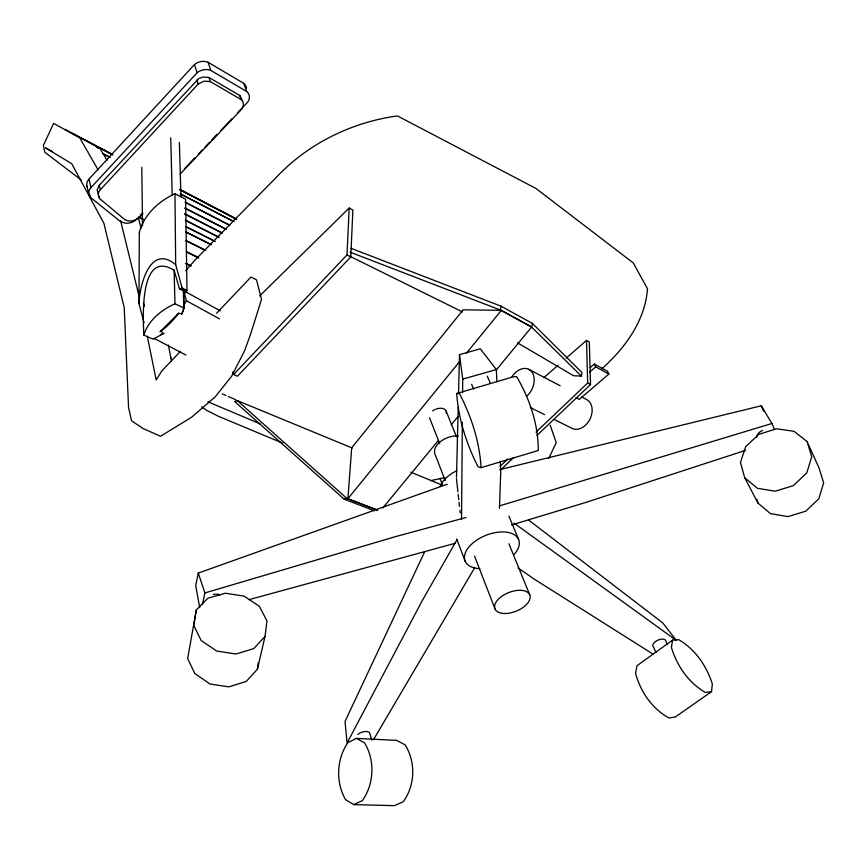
<?xml version="1.0" encoding="UTF-8"?>
<svg xmlns="http://www.w3.org/2000/svg" width="867" height="867" viewBox="0 0 867 867"><rect width="100%" height="100%" fill="white"/><g stroke="black" fill="none" stroke-linecap="round" stroke-linejoin="round"><path stroke-width="1.3" d="M144.074 322.817L138.98 303.58L139.316 232.519M461.537 519.366L462.349 422.272M462.599 392.61L462.707 379.117L459.51 354.646L480.307 348.794L496.358 369.591L496.878 381.74M456.486 477.262L458.22 407.197M458.545 393.726L459.51 354.646M499.446 508.387L500.736 472.147L500.281 461.352M232.681 372.008L233.602 374.511L237.46 376.202L350.767 256.925L352.891 210.074L349.195 208.015L259.645 295.94M233.602 374.511L347.017 254.92L349.195 208.015M377.73 510.197L347.905 498.731L351.709 447.795L463.184 309.812L501.364 310.321L531.688 326.935L496.596 369.602M711.536 691.649L712.327 683.976C706.681 666.073 695.204 649.318 678.828 639.727L672.554 640.106L636.985 665.737L635.533 673.193C640.431 691.519 652.092 708.848 669.01 717.974L675.339 716.976L711.536 691.649L705.435 692.451C688.636 682.893 676.878 665.715 671.405 647.4L672.554 640.106M164.058 333.253L153.156 339.203L143.889 335.128C143.153 321.289 138.677 248.168 174.115 270.287L179.458 288.765L183.717 290.705L186.394 300.741L183.793 305.336L183.37 308.977M265.031 636.443L266.982 620.924L259.276 606.228L244.082 596.149L225.366 593.212L207.928 598.208L196.321 609.934L187.651 658.584L194.847 673.583L209.987 683.998L228.899 686.87L246.293 681.408L257.412 669.248L265.031 636.443L253.738 648.614L235.987 654.021L216.674 651.052L201.177 640.529L193.764 625.421L196.321 609.934M138.98 303.58C139.544 285.471 150.067 243.28 175.687 264.652L182.135 288.072L186.232 292.092L185.722 292.959M257.412 669.248L258.225 662.811M517.469 342.833L573.564 375.714L581.399 376.115L582.039 372.637L532.436 323.445L501.083 306.203L351.005 248.298M581.399 376.115L531.709 327.184L532.436 323.445M531.709 327.184L500.324 309.996L501.083 306.203M447.242 484.209L198.272 573.098L195.714 585.626L199.724 607.702M202.52 604.158L204.905 592.93L198.272 573.098M183.11 310.137L181.929 313.843L178.559 313.269L160.818 331.042L163.299 333.73L160.579 334.575M183.706 290.748L184.205 308.067L181.756 314.222M186.232 292.092L186.99 290.38L185.646 199.237L174.961 193.699A61.59 45.658 -17.8 0 0 139.327 232.519M424.776 551.51L345.023 721.496L347.093 742.965L422.24 600.668L456.942 539.816M548.713 458.437L556.235 442.669L550.177 425.198M373.514 739.692L474.737 567.647M242.034 99.878L239.791 95.5L208.947 77.488L202.802 77.033L198.641 78.626L99.271 185.256L97.071 189.916L98.513 194.23M180.228 173.974L241.73 109.188L243.334 105.731L243.161 102.328L241.232 99.607L210.334 81.606L204.168 81.151L198.185 84.034L99.196 191.011L98.101 194.186L99.553 198.51L124.349 219.243C130.819 223.708 139.175 219.102 142.947 213.239M347.905 498.731L459.586 361.615M466.413 353.237L501.364 310.321M382.78 508.029L438.409 440.382M451.241 424.765L458.09 416.442M185.646 270.807L195.108 259.959L280.29 173.259C311.567 141.885 353.628 121.922 397.4 115.918L535.979 188.475L633.289 262.939L647.508 288.809C645.124 320.888 624.825 348.556 601.351 369.147M87.524 187.565A11.228 8.453 -11.5 0 1 88.976 179.09L194.436 64.559A11.434 9.104 -16.7 0 1 208.058 62.251L243.757 83.362A11.238 8.811 -18.3 0 1 246.488 88.315M137.463 218.278L135.61 220.229A11.043 8.161 -12.9 0 1 124.664 223.09L119.863 221.096L90.612 197.524A11.282 8.453 -11.7 0 1 91.002 187.586L197.112 72.752A11.499 9.104 -16.8 0 1 210.811 70.411L246.661 91.49A11.293 8.811 -18.3 0 1 247.637 102.208L237.45 112.938M140.237 215.352L142.09 213.401M184.682 168.534L194.858 157.805M198.565 153.903L202.271 150.002M205.045 147.076L209.673 142.199M211.526 140.248L217.086 134.396M220.792 130.494L231.901 118.79M180.401 351.373L161.826 370.924L156.201 379.941L147.292 336.309M216.598 313.247L250.953 277.072L256.502 279.813L261.541 299.343L250.541 334.337L244.505 350.951L231.478 376.419L215.276 396.772L191.607 417.222L160.536 436.264L143.131 428.569L131.535 420.744L128.554 407.501L124.23 307.709L103.91 223.339L71.658 163.603L45.485 147.889L52.562 151.595M500.01 466.392L507.802 458.979M536.055 432.113L587.685 383.019L586.493 340.428L589.311 341.999L590.525 384.536L536.998 435.386M500.985 469.589L513.632 457.57M543.88 377.622L558.088 365.224M566.205 358.136L586.493 340.428M590.286 367.532L594.318 364.064L607.474 371.249L608.883 374.045L579.286 399.373L575.959 397.65M589.56 372.171L595.705 366.871L608.883 374.045M159.951 331.66L163.18 329.362A58.588 31.515 -64.2 0 0 178.559 313.258L178.591 313.269M356.326 738.381L347.862 742.694C336.483 759.189 335.551 782.24 345.532 799.612L353.693 804.609L394.409 805.66L403.209 801.78C415.174 785.491 415.965 761.811 405.052 744.796L396.598 740.364L356.326 738.381L364.563 742.856C375.162 760.316 374.143 784.039 362.341 800.664L353.693 804.609M352.262 448.033L237.33 400.619L234.643 401.519L344.145 499.164L374.414 510.771M745.685 450.32L585.669 502.481L511.584 524.979M499.5 505.894L771.901 423.508L774.621 429.642M481.055 467.671L538.255 450.504C538.45 424.732 529.629 398.679 516.634 376.592L513.231 376.831L456.692 393.499C458.383 418.978 466.587 444.11 478.064 466.825L481.055 467.671C479.679 441.888 471.247 416.312 459.423 393.455L456.692 393.499M204.905 592.93L395.525 536.63L466.067 517.501M462.707 379.117L496.358 369.591M249.002 599.671L455.359 543.251M444.76 477.63L430.682 480.632M344.145 499.164L346.876 498.438L377.091 510.056M179.458 288.765L182.135 288.072L186.99 290.38M499.63 469.643L761.313 405.778L771.901 423.508M350.105 252.167L500.324 309.996M410.98 472.244L442.213 485.13M282.501 443.037L218.755 416.42L206.866 410.492L201.653 406.861M207.874 401.768L260.089 423.833M222.19 393.9L225.919 395.493M228.4 396.555L235.846 399.752M174.115 270.287L174.971 303.797L184.205 308.067M185.397 263.535L190.263 265.898M186.459 263.59L191.325 265.952M186.394 251.56L198.543 257.542M186.546 252.091L198.706 258.073M349.9 256.264L462.512 311.936M139.284 217.281L142.903 219.08M186.427 240.723L205.772 250.335M138.286 217.053L143.131 219.459M185.462 240.506L204.818 250.119M530.311 407.523L544.595 414.654M554.111 419.411L571.971 428.341A16.159 11.889 -63.1 0 0 589.939 419.205A16.159 11.889 -63.1 0 0 586.45 399.449L581.724 396.978M185.484 231.63L210.822 244.331M185.722 231.998L211.071 244.711M185.852 226.536L214.832 241.145M186.091 226.905L215.092 241.525M185.386 220.153L219.21 237.298M185.625 220.511L218.246 237.049M184.671 213.759L221.909 232.757M184.899 214.116L222.158 233.115M185.571 208.34L226.428 229.3M184.606 208.08L225.474 229.04M185.148 202.141L229.592 225.073M185.375 202.488L229.842 225.42M103.086 153.687L110.293 157.426M181.16 194.186L234.014 221.594M103.281 154.012L109.296 157.133M180.184 193.905L233.06 221.323M72.427 133.355L112.873 154.608M180.108 189.44L236.615 219.037M80.739 137.886L112.255 154.467M179.415 189.429L236.637 219.221M95.912 146.133L112.667 154.857M179.707 189.754L236.312 219.232M528.664 369.288L560.19 385.75M153.925 338.282L185.939 355.037M347.017 254.92L350.767 256.925M587.685 383.019L590.525 384.536M65.155 129.4L99.943 148.333L107.02 160.362M186.394 300.741L219.481 318.85M179.957 288.635L220.261 310.841M652.862 654L534.549 579.329L518.022 567.928M81.162 179.913L44.813 152.256L43.35 145.439L53.646 123.407L79.699 137.788L98.101 169.867M514.044 523.126L676.358 640.442L662.854 623.005L528.772 520.146M807.036 441.498L794.064 431.311L776.42 428.764L758.766 434.389L745.653 446.689L740.472 462.49L744.688 477.706L757.964 503.088L770.427 513.6L787.94 516.624L805.725 511.205L818.827 498.785L823.65 482.843L818.957 467.779L807.036 441.498L811.761 456.725L806.776 472.927L793.348 485.607L775.185 491.221L757.346 488.273L744.688 477.706M237.33 400.619L346.876 498.438M96.226 146.306L97.96 148.279M594.318 364.064L595.705 366.871M667.449 644.56L665.314 639.954A6.99 3.446 -23.6 0 0 656.698 640.756A6.99 3.446 -23.6 0 0 653.295 646.674L655.929 652.439M761.313 405.778L763.794 411.359M487.297 376.159L490.321 383.138M471.615 384.319L473.588 388.99M439.927 478.4L442.506 484.599M508.962 516.19L518.639 539.577M508.918 543.75L529.813 595.011A18.738 10.025 -21.7 0 1 506.837 613.435A18.738 10.025 -21.7 0 1 500.519 597.255A18.738 10.025 -21.7 0 1 529.813 595.011M446.126 411.066L456.53 436.881M429.512 417.721L439.688 443.633M445.226 480.535L434.974 454.091A17.307 10.512 -21.7 0 1 440.609 441.498A17.307 10.512 -21.7 0 1 458.35 435.982M474.52 556.061L495.024 608.937M456.714 539.014L465.265 561.415M243.757 83.362L246.661 91.49M239.791 95.5L241.232 99.607M208.058 62.251L210.811 70.411M208.947 77.488L210.334 81.606M194.436 64.559L197.112 72.752M196.842 79.905L198.185 84.034M371.813 740.158L369.559 732.799A7.142 3.576 -18.5 0 0 364.368 731.618A7.142 3.576 -18.5 0 0 357.865 734.414M756.913 499.327L757.964 503.088M143.478 302.8L144.486 306.398M138.427 218.04L141.104 228.216M170.691 357.258L170.853 357.887M120.611 220.771L139.186 296.655M99.271 185.256L100.312 189.526M99.033 196.365L99.553 198.51M88.976 179.09L91.002 187.586M90.038 195.086L90.612 197.524M86.895 185.928L88.9 194.436M168.393 345.088L171.449 360.921M456.454 478.606L457.895 491.795M458.177 494.428L458.762 499.706M459.044 502.34L459.477 506.295M459.911 510.262L460.193 512.896M183.262 290.889L183.793 305.336M179.371 142.448L180.954 196.787M170.745 137.777L172.197 194.88M141.798 167.32L142.524 225.897M174.961 193.699L175.687 264.652M511.855 376.917A16.733 11.813 -63 0 1 531.818 371.9A16.733 11.813 -63 0 1 526.605 396.338M479.885 568.665A28.839 16.126 -21.7 0 1 468.007 548.161A28.839 16.126 -21.7 0 1 506.946 532.23A28.839 16.126 -21.7 0 1 513.795 554.804M440.1 486.517A27.874 16.44 -21.7 0 1 456.844 470.683M432.666 410.904A8.952 5.57 -21.7 0 1 434.66 409.679M435.711 409.213A8.952 5.57 -21.7 0 1 446.332 413.039M143.889 335.128A53.451 36.555 -15.4 0 1 174.982 303.818M756.555 437.315A8.02 4.4 -27.5 0 1 762.657 430.325M213.293 594.48A8.312 4.758 -15.8 0 1 215.439 594.188M216.447 594.166A8.312 4.758 -15.8 0 1 219.915 594.957"/></g></svg>
